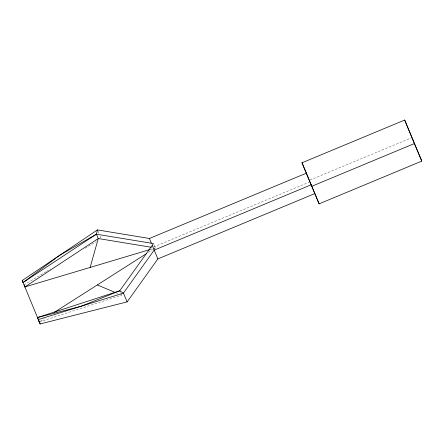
<?xml version="1.0" encoding="UTF-8"?>
<svg xmlns="http://www.w3.org/2000/svg" width="444" height="444" viewBox="0 0 444 444"><rect width="100%" height="100%" fill="white"/><g stroke="black" fill="none" stroke-linecap="round" stroke-linejoin="round"><path stroke-width="0.33" stroke-dasharray="2.22 1.67" d="M40.465 321.19L44.528 318.598M148.401 252.381L152.464 249.794M153.047 249.423L155.367 247.946L153.513 243.578M24.059 284.904L45.998 271.745M46.587 271.389L50.738 268.903M85.126 248.279L96.392 241.525M310.056 180.048L411.471 137.834M153.624 246.953L309.357 182.129M39.305 321.928L121.578 295.177L119.725 290.814M150.094 249.517L155.367 247.946L154.007 247.719M116.478 293.023L117.749 293.562M120.302 294.638L121.578 295.177M97.946 231.169L99.012 233.677M100.072 236.18L100.871 238.056"/><path stroke-width="0.67" d="M90.132 267.438L98.263 238.545L96.415 234.177L97.414 229.92L149.439 238.484L306.316 173.188L314.824 193.584L157.881 258.913L127.151 301.876L40.138 323.954L38.278 319.575L123.432 293.112L154.162 250.15L311.105 184.821M97.414 229.92L22.2 280.519L23.033 282.545L59.807 255.217L96.415 234.177L153.513 243.578L119.725 290.814L80.852 306.343L37.446 317.549L39.305 321.928M23.033 282.545L96.415 234.177M22.2 280.519L24.892 286.929L98.263 238.545L151.287 247.275M54.39 312.31L146.659 253.491M301.981 162.793L404.673 120.047L421.8 161.1L319.103 203.852L301.981 162.793L306.493 173.432M311.666 186.325L414.363 143.579L421.8 161.1M37.446 317.549L119.725 290.814L123.432 293.112L127.151 301.876M24.892 286.929L150.094 249.517M97.336 284.937L115.201 292.485M157.881 258.913L152.231 245.377M404.673 120.047L414.363 143.579M314.918 193.673L319.103 203.852M24.059 284.904L40.138 323.954M149.439 238.484L151.36 243.223"/></g></svg>
